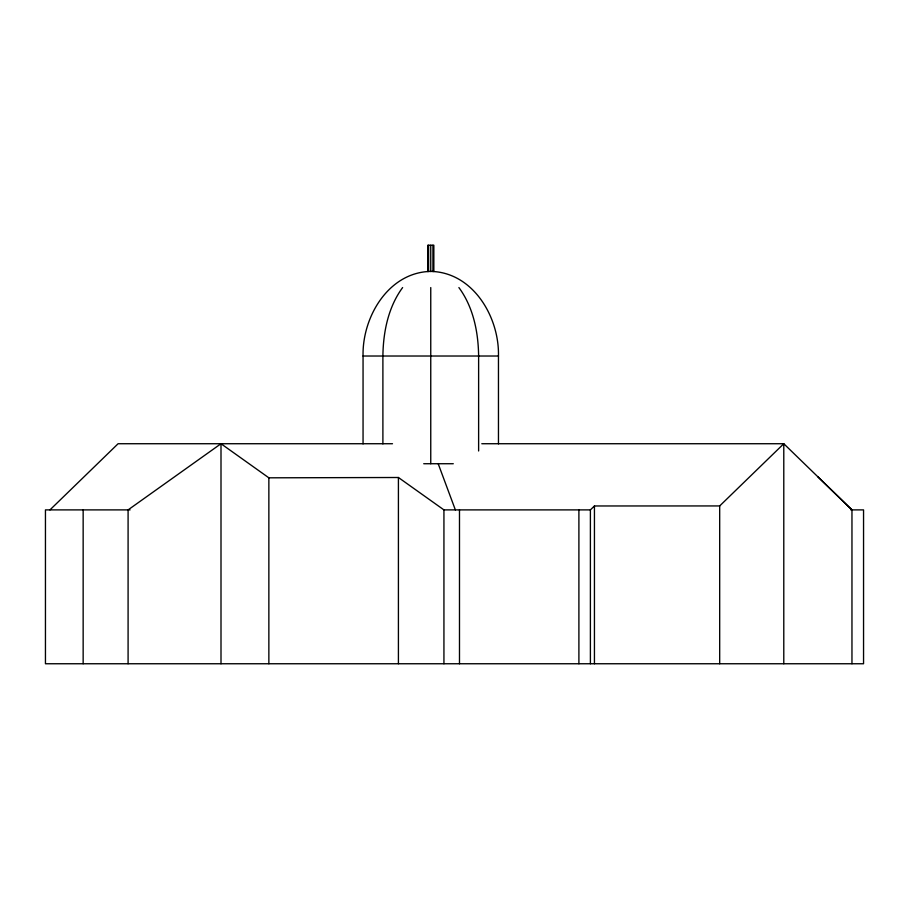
<?xml version="1.0" encoding="UTF-8"?>
<svg xmlns="http://www.w3.org/2000/svg" width="909" height="909" viewBox="0 0 909 909"><rect width="100%" height="100%" fill="white"/><g stroke="black" fill="none" stroke-linecap="round" stroke-linejoin="round"><path stroke-width="1.36" d="M363.055 443.887L363.055 356.021C362.146 317.252 388.279 272.302 430.696 271.405M402.619 287.562C388.188 307.174 383.212 332.08 382.894 356.021L382.894 443.887M49.961 509.892L118.102 443.728L392.495 443.728M128.089 663.752L128.089 509.892L221.001 443.728L268.859 477.816L398.415 477.498L443.933 509.892L590.395 509.892L594.441 505.972L719.689 505.938L783.785 443.728L851.96 509.892L851.96 663.752M363.055 356.021L498.462 356.021L498.462 443.887M481.793 443.728L783.785 443.728L783.785 663.752M423.719 463.726L453.284 463.726M130.067 509.892L45.45 509.892L45.45 663.752L863.55 663.752L863.55 509.892L850.779 509.892M430.821 271.405C473.237 272.302 499.382 317.252 498.462 356.021M817.873 476.816L851.96 509.892M458.897 287.562C473.339 307.174 478.304 332.08 478.623 356.021L478.623 450.978M438.138 463.579L455.364 509.892M719.689 505.938L719.689 663.752M594.441 505.972L594.441 663.752M590.395 509.892L590.395 663.752M578.897 509.892L578.897 663.752M459.488 509.892L459.488 663.752M443.933 509.892L443.933 663.752M433.843 271.552L433.843 245.248L427.684 245.248L427.684 271.552M432.934 245.248L432.934 271.552M430.752 245.248L430.752 271.552M430.752 287.562L430.752 463.726M428.594 245.248L428.594 271.552M398.415 477.498L398.415 663.752M268.859 477.816L268.859 663.752M221.001 443.728L221.001 663.752M83.151 509.892L83.151 663.752"/></g></svg>
